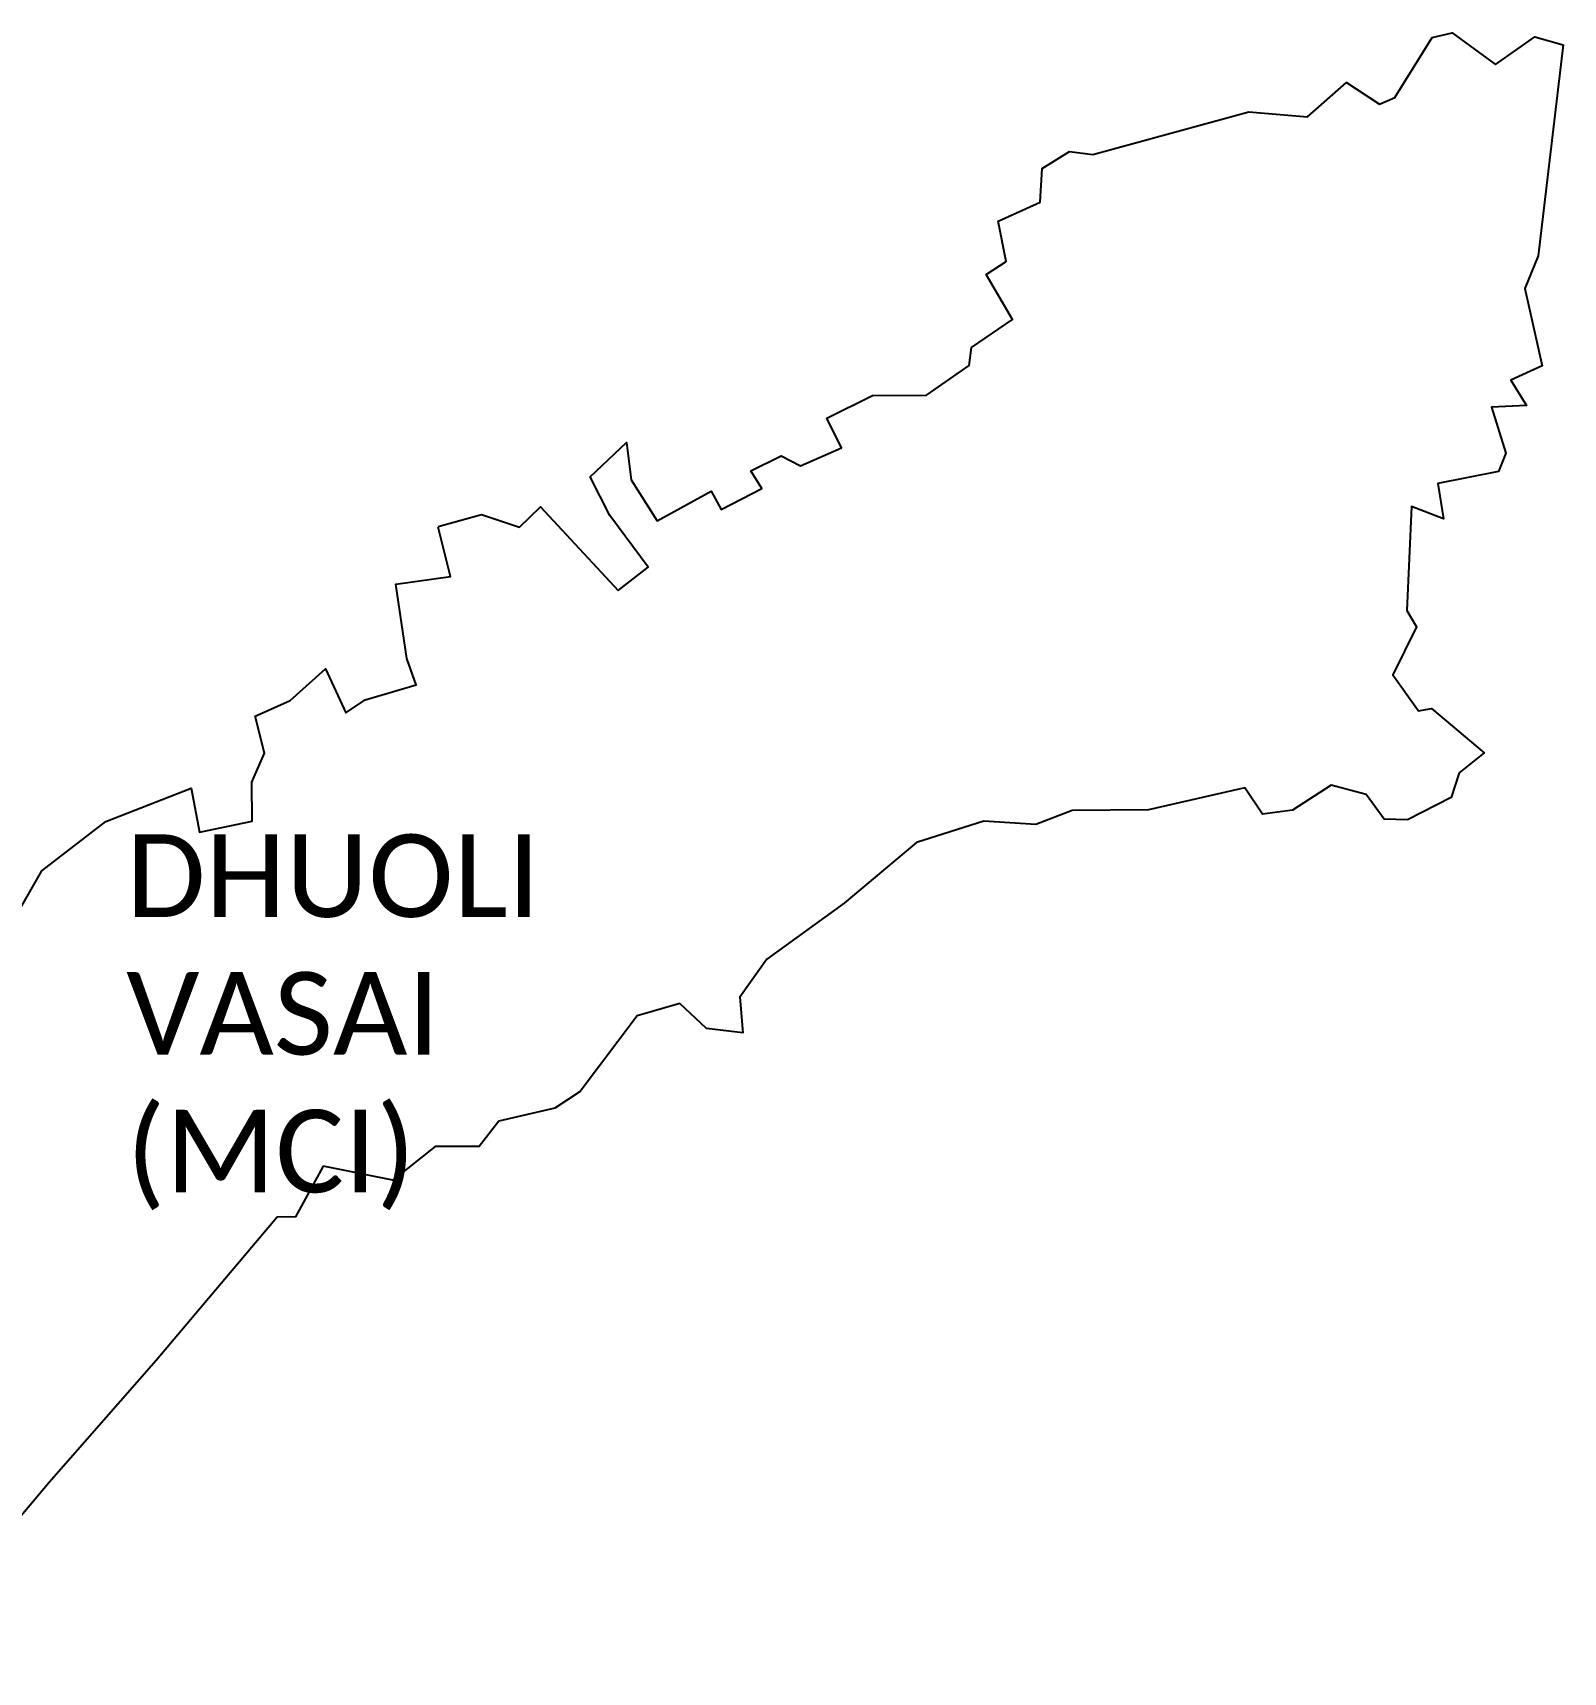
# Model space of a CAD drawing. Header units: metres. Extents: x 265666 to 270881, y 2136619 to 2142680.
# Drawn here: x 268497 to 270881, y 2139415 to 2141968 of the extents above; entities that cross this region are included whole.
import ezdxf

# ---------------------------------------------------------------- set-up
doc = ezdxf.new("R2010")
doc.units = ezdxf.units.M
doc.layers.add('village', color=3, linetype='Continuous')
doc.layers.add('VILLAGE NAME', color=250, linetype='Continuous')
doc.styles.get("Standard").update_dxf_attribs({"font": 'simplex.shx'})

msp = doc.modelspace()

# ---------------------------------------------------------------- linework, layer by layer
at = {"color": 6, "flags": 128}
msp.add_lwpolyline([(269128.2, 2141199.4), (269196.1, 2141218)], dxfattribs=at)
at = {"layer": 'village', "color": 6}
for points in [[(269196.1, 2141218, 0), (269255.1, 2141198.3, 0), (269287.9, 2141229.9, 0), (269408.5, 2141100, 0), (269455.6, 2141135.9, 0), (269395.6, 2141216.4, 0), (269365.2, 2141276.8, 0), (269421.7, 2141330.1, 0), (269428.8, 2141272.2, 0), (269469.3, 2141208.1, 0), (269553.4, 2141254.4, 0), (269569, 2141226, 0), (269632.6, 2141258.9, 0), (269615.4, 2141286, 0), (269662.8, 2141309.5, 0), (269692.9, 2141293.8, 0), (269756.4, 2141322.1, 0), (269733.9, 2141368.3, 0), (269804.7, 2141403.6, 0), (269888.8, 2141403.9, 0), (269955.3, 2141450.5, 0), (269959.1, 2141478.4, 0), (270023, 2141521.9, 0), (269981.9, 2141592.2, 0), (270013, 2141612.4, 0), (270000.8, 2141675.1, 0), (270066.2, 2141704.4, 0), (270069, 2141757.2, 0), (270112, 2141783.6, 0), (270148.2, 2141779, 0), (270391, 2141845.5, 0), (270482.7, 2141837.8, 0), (270543.3, 2141891.2, 0), (270594.5, 2141857.3, 0), (270618.4, 2141867.5, 0), (270676.7, 2141961.3, 0), (270707.8, 2141968.5, 0), (270775.6, 2141918.9, 0), (270836.5, 2141962.2, 0), (270880.9, 2141949.7, 0)], [(270880.9, 2141949.7, 0), (270841.9, 2141620.9, 0), (270821.1, 2141570, 0), (270847.9, 2141449.8, 0), (270799.3, 2141427.4, 0), (270823.6, 2141388.2, 0), (270769.1, 2141385.2, 0), (270791.7, 2141313.5, 0), (270780, 2141285.2, 0), (270685.5, 2141266.4, 0), (270694.2, 2141211.2, 0), (270644.6, 2141230.6, 0), (270637.3, 2141068.4, 0), (270652.3, 2141043, 0), (270615.2, 2140968.3, 0), (270655.7, 2140912.6, 0), (270675.8, 2140915.8, 0), (270757.8, 2140847.2, 0), (270718.7, 2140815.9, 0), (270706.2, 2140777.5, 0), (270638.3, 2140742.8, 0), (270601.7, 2140743.7, 0), (270573.8, 2140782.1, 0), (270519.6, 2140796.6, 0), (270459, 2140757.7, 0), (270412.2, 2140751.2, 0), (270384.7, 2140792.4, 0), (270234.6, 2140758.2, 0), (270115.9, 2140757, 0), (270059.3, 2140735.4, 0), (269978.4, 2140740.5, 0), (269873.5, 2140707.4, 0), (269760.9, 2140613, 0), (269640.1, 2140525.7, 0), (269598.1, 2140466.4, 0), (269602.8, 2140411.1, 0), (269546.1, 2140417.4, 0), (269505, 2140456.5, 0), (269438.1, 2140437.1, 0), (269349.7, 2140319.5, 0), (269310.1, 2140293.5, 0), (269223.1, 2140273.5, 0), (269192, 2140234, 0), (269123.7, 2140234, 0), (269057.9, 2140181.2, 0), (268949.3, 2140203, 0), (268906.2, 2140124.1, 0), (268877.8, 2140124, 0), (268689.1, 2139900.6, 0), (268522.5, 2139710.4, 0), (268273.7, 2139415, 0)], [(268439.5, 2140538.5, 0), (268511.2, 2140663.3, 0), (268610.5, 2140740, 0), (268743.8, 2140791.9, 0), (268756.5, 2140723.4, 0), (268838.6, 2140740.3, 0), (268838.2, 2140801.4, 0), (268857.8, 2140846.5, 0), (268843.3, 2140903.9, 0), (268897.7, 2140928.3, 0), (268952.9, 2140977.9, 0), (268984.5, 2140909.5, 0), (269014.7, 2140929.4, 0), (269094.2, 2140953.1, 0), (269079.3, 2140994, 0), (269062.2, 2141109.9, 0), (269147.4, 2141121.8, 0), (269128.5, 2141198.3, 0)]]:
    msp.add_polyline3d(points, dxfattribs=at)

# ---------------------------------------------------------------- texts
at = {"layer": 'VILLAGE NAME', "insert": (268642.6, 2140719.9), "char_height": 128.647, "attachment_point": 1}
msp.add_mtext_dynamic_manual_height_columns('{\\fCalibri|b0|i0|c0|p34;DHUOLI VASAI (MCI)}', width=737.615, gutter_width=643.2, heights=[0], dxfattribs=at)

doc.saveas('drawing.dxf')
